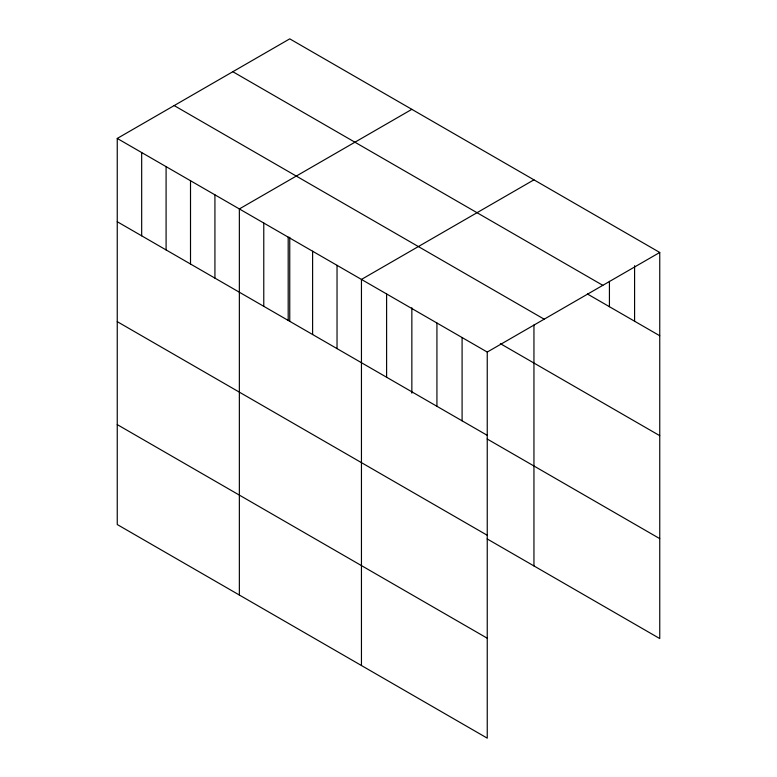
<?xml version="1.0" encoding="UTF-8"?>
<svg xmlns="http://www.w3.org/2000/svg" width="777" height="777" viewBox="0 0 777 777"><rect width="100%" height="100%" fill="white"/><g stroke="black" fill="none" stroke-linecap="round" stroke-linejoin="round"><path stroke-width="1.17" d="M117.249 138.442L487.247 352.059L487.247 738.15L117.249 524.533L117.249 138.442L289.753 38.85L659.751 252.467L659.751 638.558L487.14 538.908M411.849 109.343L239.355 208.935L239.355 595.027M533.945 179.837L361.451 279.429L361.451 665.52M487.247 352.059L659.751 252.467M232.828 71.717L602.826 285.334M587.412 293.988L659.751 335.751M174.174 105.575L544.172 319.192M500.369 343.657L659.751 435.674M117.249 221.727L487.247 435.343M487.14 438.976L659.751 538.636M117.249 321.649L487.247 535.266M117.249 424.611L487.247 638.228M634.586 265.705L634.586 321.222M609.43 281.352L609.43 306.701M533.945 324.98L533.945 565.928M462.092 337.529L462.092 420.813M436.927 323.009L436.927 406.293M411.849 307.76L411.849 393.172M386.606 293.949L386.606 377.233M337.033 265.326L337.033 348.611M312.607 251.233L312.607 334.518M289.753 237.267L289.753 321.503M288.189 237.131L288.189 320.415M263.772 223.028L263.772 306.323M214.928 194.833L214.928 278.117M190.511 180.74L190.511 264.025M166.093 166.637L166.093 249.922M141.676 152.545L141.676 235.829"/></g></svg>
